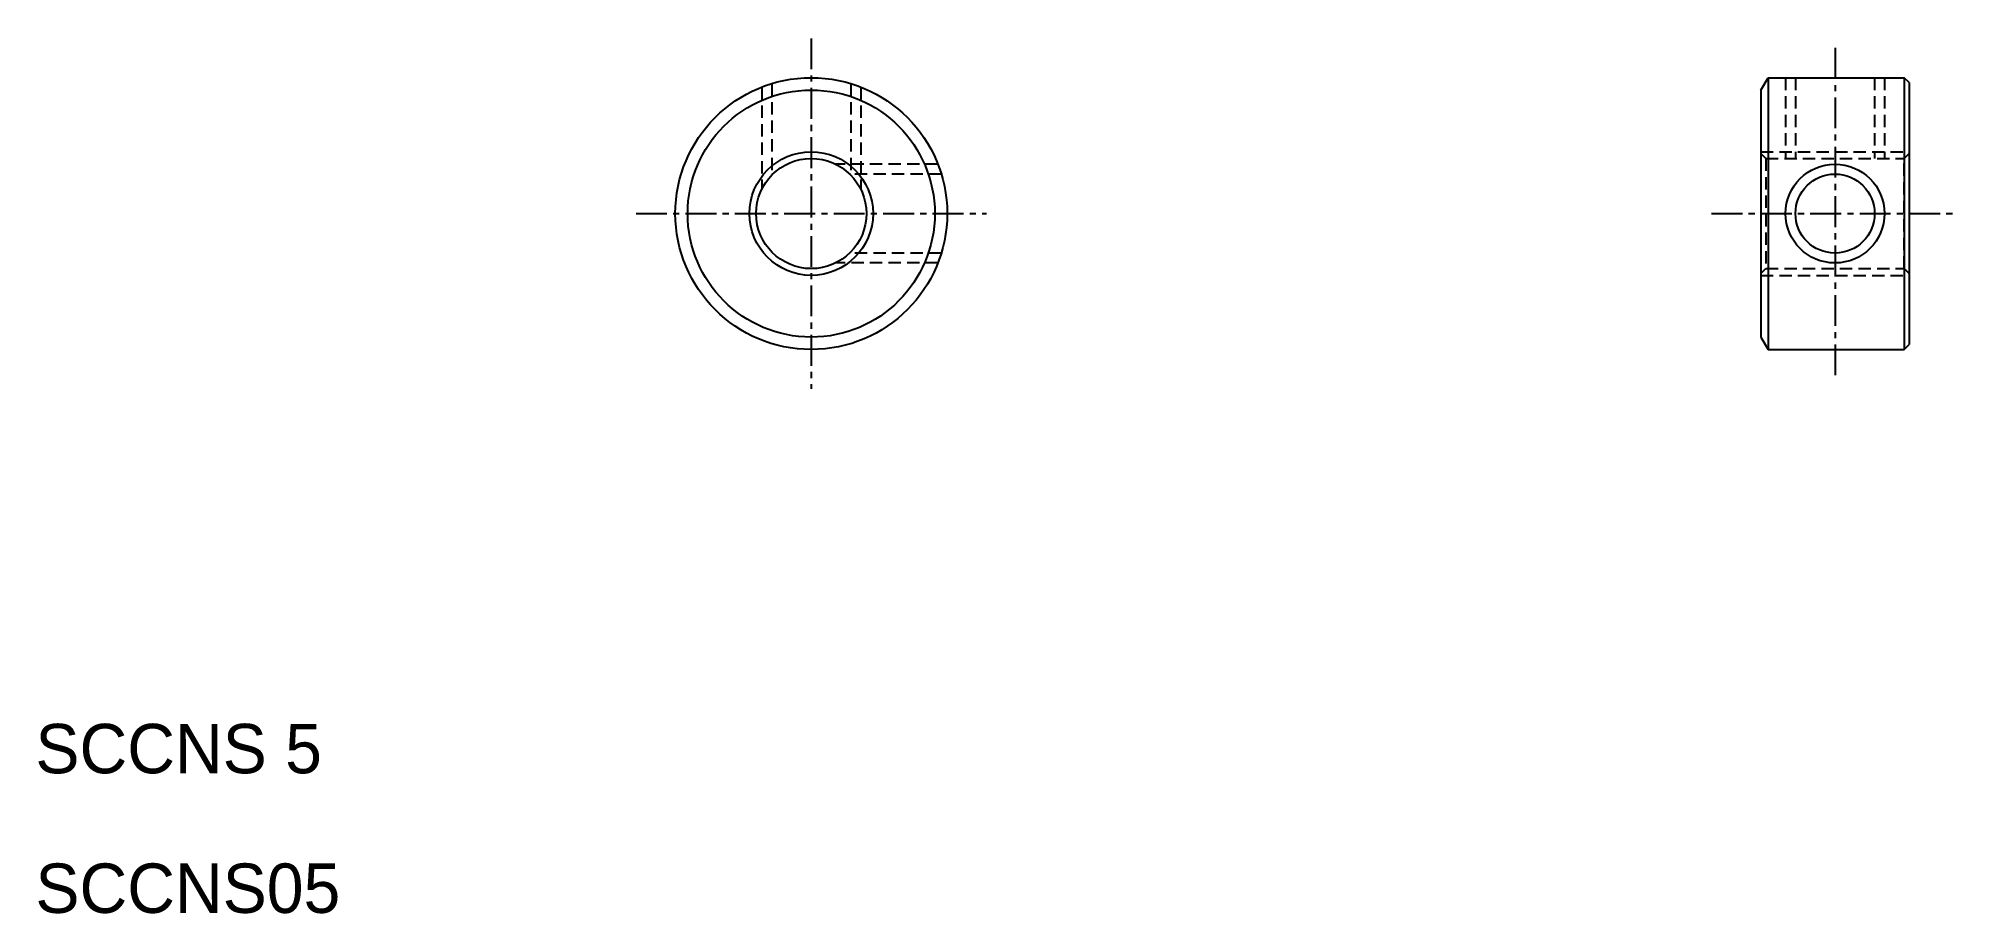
# Model space of a CAD drawing. Extents: x 27.2 to 104.9, y 107.4 to 142.9.
import ezdxf

# ---------------------------------------------------------------- set-up
doc = ezdxf.new("R2010")
doc.units = 0
doc.linetypes.add('CENTER', pattern=[2, 1.25, -0.25, 0.25, -0.25])
doc.linetypes.add('DASHED', pattern=[0.75, 0.5, -0.25])
doc.layers.get('0').update_dxf_attribs({"linetype": 'CONTINUOUS'})
doc.layers.add('CENTER', color=1, linetype='CENTER')

msp = doc.modelspace()

# ---------------------------------------------------------------- linework, layer by layer
at = {"color": 3, "linetype": 'DASHED'}
for p, q in [((56.502, 140.901), (56.502, 136.761)), ((56.902, 141.039), (56.902, 137.329)), ((60.102, 141.039), (60.102, 137.329)), ((60.502, 140.901), (60.502, 136.761)), ((97.926, 141.277), (97.926, 138.006)), ((98.326, 141.277), (98.326, 138.006)), ((101.526, 141.277), (101.526, 138.006)), ((101.926, 141.277), (101.926, 138.006)), ((63.626, 137.777), (59.486, 137.777)), ((96.926, 138.277), (102.926, 138.277)), ((96.926, 138.206), (97.126, 138.006)), ((97.126, 138.006), (102.726, 138.006)), ((97.126, 138.006), (97.126, 133.548)), ((98.426, 138.277), (98.426, 138.277)), ((102.926, 138.206), (102.726, 138.006)), ((102.726, 133.548), (102.726, 138.006)), ((63.764, 137.377), (60.054, 137.377)), ((63.626, 133.777), (59.486, 133.777)), ((63.764, 134.177), (60.054, 134.177)), ((96.926, 133.348), (97.126, 133.548)), ((96.926, 133.277), (102.926, 133.277)), ((97.126, 133.548), (102.726, 133.548)), ((102.926, 133.348), (102.726, 133.548))]:
    msp.add_line(p, q, dxfattribs=at)
at = {"color": 7, "linetype": 'CONTINUOUS'}
for p, q in [((96.926, 140.777), (97.215, 141.277)), ((96.926, 140.777), (96.926, 130.777)), ((97.215, 141.277), (97.215, 130.277)), ((97.215, 141.277), (102.726, 141.277)), ((102.926, 141.077), (102.726, 141.277)), ((102.726, 141.277), (102.726, 130.277)), ((102.926, 141.077), (102.926, 130.477)), ((99.926, 138.277), (99.926, 138.277)), ((96.926, 130.777), (97.215, 130.277)), ((97.215, 130.277), (102.726, 130.277)), ((102.726, 130.277), (102.926, 130.477))]:
    msp.add_line(p, q, dxfattribs=at)
for centre, radius in [((58.502, 135.777), 5.5), ((58.502, 135.777), 5), ((58.502, 135.777), 2.229), ((99.926, 135.777), 1.6)]:
    msp.add_circle(centre, radius, dxfattribs=at)
at = {"color": 3, "linetype": 'CONTINUOUS'}
for centre, radius in [((58.502, 135.777), 2.5), ((99.926, 135.777), 2)]:
    msp.add_circle(centre, radius, dxfattribs=at)
at = {"layer": 'CENTER', "color": 1, "linetype": 'CENTER'}
for p, q in [((58.502, 142.868), (58.502, 128.687)), ((99.926, 142.481), (99.926, 129.074)), ((51.412, 135.777), (65.593, 135.777)), ((94.926, 135.777), (104.926, 135.777))]:
    msp.add_line(p, q, dxfattribs=at)

# ---------------------------------------------------------------- texts
at = {"color": 7, "linetype": 'CONTINUOUS'}
for s, p in [('SCCNS 5', (27.109, 113.122)), ('SCCNS05', (27.109, 107.471))]:
    msp.add_text(s, height=2, dxfattribs=at).set_placement(p)

doc.saveas('drawing.dxf')
